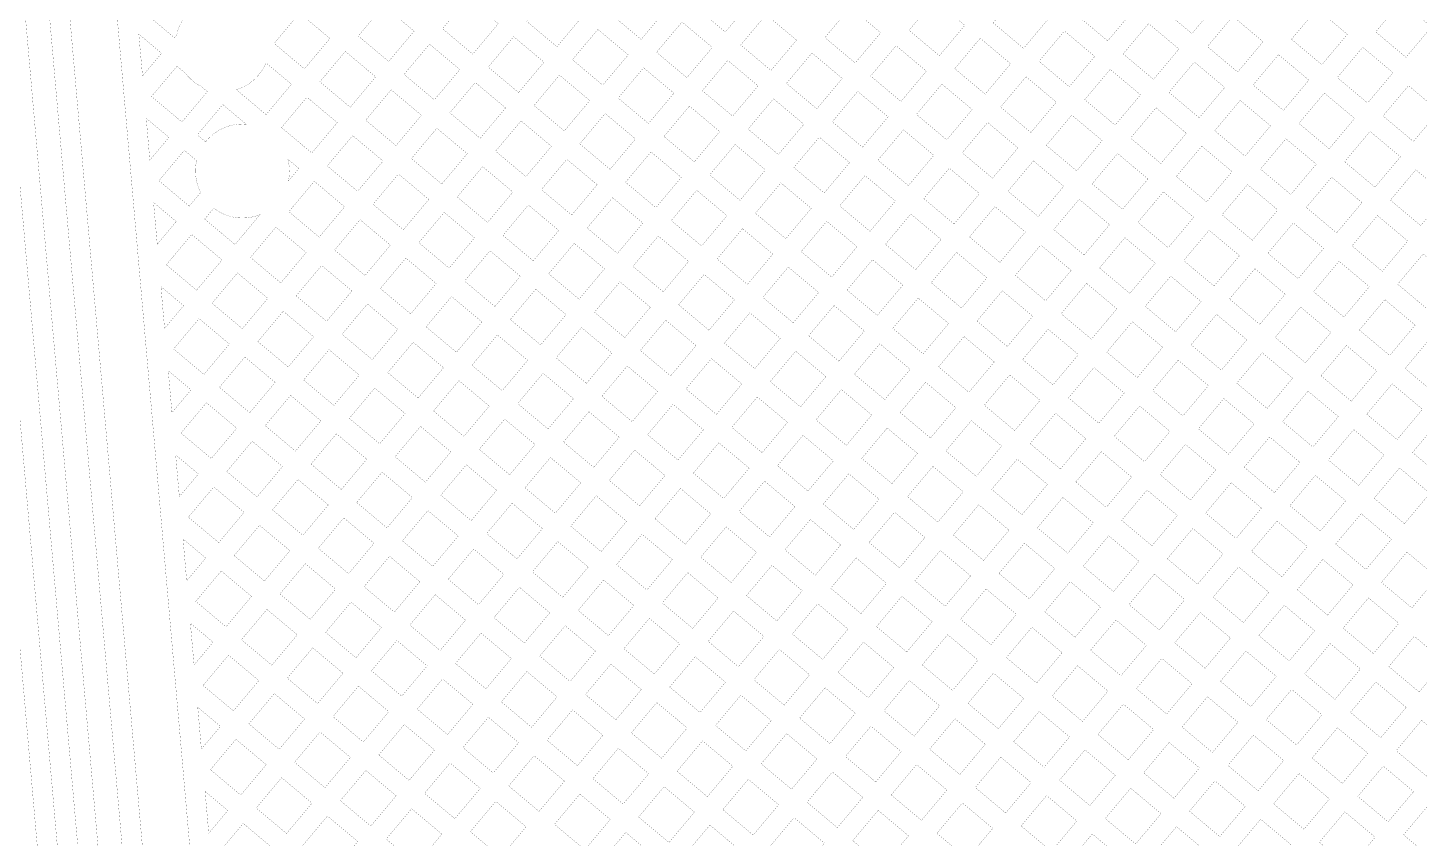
# Model space of a CAD drawing. Extents: x 592 to 965, y 89 to 353.
# Drawn here: x 813.65 to 829.44, y 282.2 to 291.41 of the extents above; entities that cross this region are included whole.
import ezdxf

# ---------------------------------------------------------------- set-up
doc = ezdxf.new("R2010")
doc.units = 0
doc.layers.add('c_area', color=1, linetype='Continuous')

# ---------------------------------------------------------------- blocks, each defined once
blk = doc.blocks.new('PAD_R1')
at = {"layer": 'c_area', "const_width": 0.5}
blk.add_lwpolyline([(0.25, 0, 1), (-0.25, 0, 1)], format="xyb", close=True, dxfattribs=at)

msp = doc.modelspace()

# ---------------------------------------------------------------- linework, layer by layer
at = {"layer": 'c_area', "const_width": 0.0015}
for points in [[(811.817, 315.486, -0.016845), (811.966, 318.272, -0.004853), (812.021, 318.838), (812.251, 318.838, 0.005029), (812.194, 318.256, -0.009583), (812.194, 318.253, 0.016845), (812.045, 315.481, 0.034659), (812.069, 315.006, -0.02457), (812.07, 314.995), (816.648, 262.656, 0.199018), (816.776, 262.411), (817.02, 262.206, 0.195861), (817.426, 262.082), (822.443, 262.519, -0.198788), (825.249, 261.634), (827.641, 259.627, -0.045915), (827.813, 259.453, -0.07493), (827.832, 259.425), (827.92, 259.237), (828.161, 259.128, -0.119028), (828.175, 259.117), (828.291, 258.977)], [(825.439, 258.351), (825.383, 259.156), (823.951, 260.357, 0.19889), (821.25, 261.21), (817.643, 260.895, -0.20036), (816.286, 261.328), (815.834, 261.708, -0.198802), (815.476, 262.395), (810.858, 315.254, -0.019227), (810.86, 315.298, -0.01312), (810.857, 315.7)], [(826.84, 257.964, 0.293479), (827.054, 258.489, 0.175017), (826.47, 259.488), (824.921, 260.789, 0.198642), (821.923, 261.732), (817.621, 261.355, -0.138819), (816.76, 261.553, -0.037937), (816.57, 261.687, -0.020306), (816.563, 261.692), (816.155, 262.035, -0.198531), (815.931, 262.473), (811.34, 314.957, -0.026643), (811.315, 315.696)], [(827.68, 258.71), (827.717, 259.131), (827.631, 259.315, 0.043828), (827.494, 259.452), (825.102, 261.458, 0.198775), (822.462, 262.291), (817.446, 261.854, -0.20211), (816.86, 262.042), (816.629, 262.236, -0.198924), (816.42, 262.635), (811.841, 314.986, -0.034145), (811.817, 315.486)], [(811.568, 314.977), (816.159, 262.485, 0.199823), (816.31, 262.204), (816.71, 261.868, 0.040168), (816.881, 261.747, 0.137087), (817.613, 261.584), (821.903, 261.96, -0.199232), (825.075, 260.957), (826.625, 259.657, -0.204544), (827.308, 258.302, 0.205812), (827.495, 257.932)], [(811.113, 314.9), (815.704, 262.415, 0.198847), (815.981, 261.883), (816.446, 261.492, 0.197866), (817.623, 261.123), (821.23, 261.437, -0.198899), (824.098, 260.533), (825.707, 259.178), (826.188, 258.69)], [(816.837, 266.643), (812.699, 313.948, -0.242598)], [(815.57, 290.19), (815.664, 290.111, -0.229121), (816.082, 290.313, -0.020015), (816.125, 290.311)], [(816.598, 289.914, -0.063669), (816.616, 289.78, -0.053042), (816.604, 289.667)], [(816.283, 289.286, -0.096914), (816.082, 289.246, -0.165665), (815.757, 289.357), (815.653, 289.234)]]:
    msp.add_lwpolyline(points, format="xyb", dxfattribs=at)
for points in [[(814.967, 291.581), (815.311, 291.292), (815.335, 291.321, -0.201892), (815.569, 291.663), (815.255, 291.926)], [(815.05, 290.626), (815.395, 290.337), (815.684, 290.681), (815.614, 290.74, -0.111536), (815.434, 290.891), (815.34, 290.97)], [(816.013, 290.704), (816.35, 290.42), (816.639, 290.765), (816.35, 291.007, -0.2233)], [(815.134, 289.67), (815.478, 289.381), (815.608, 289.536, -0.119365), (815.549, 289.78, -0.056016), (815.562, 289.898), (815.423, 290.015)], [(815.802, 282.027), (815.96, 281.895, -0.148509), (816.256, 281.985, -0.042976), (816.347, 281.977), (816.436, 282.082), (816.091, 282.371)]]:
    msp.add_lwpolyline(points, format="xyb", close=True, dxfattribs=at)
for points in [[(820.264, 291.563), (820.608, 291.274), (820.896, 291.618), (820.552, 291.907)], [(821.219, 291.647), (821.563, 291.358), (821.852, 291.702), (821.508, 291.991)], [(825.56, 291.545), (825.904, 291.257), (826.193, 291.601), (825.849, 291.889)], [(826.515, 291.629), (826.86, 291.34), (827.149, 291.684), (826.804, 291.973)], [(818.353, 291.396), (818.697, 291.107), (818.986, 291.452), (818.642, 291.741)], [(819.308, 291.48), (819.652, 291.191), (819.941, 291.535), (819.597, 291.824)], [(823.649, 291.378), (823.993, 291.089), (824.282, 291.434), (823.938, 291.723)], [(824.604, 291.462), (824.949, 291.172), (825.238, 291.517), (824.893, 291.806)], [(828.946, 291.36), (829.29, 291.071), (829.579, 291.416), (829.235, 291.704)], [(816.442, 291.229), (816.786, 290.94), (817.075, 291.285), (816.731, 291.573)], [(817.397, 291.313), (817.742, 291.024), (818.031, 291.368), (817.686, 291.657)], [(821.738, 291.211), (822.082, 290.922), (822.372, 291.266), (822.027, 291.555)], [(822.694, 291.295), (823.038, 291.006), (823.327, 291.35), (822.983, 291.639)], [(827.99, 291.276), (828.335, 290.987), (828.624, 291.332), (828.28, 291.621)], [(820.783, 291.128), (821.127, 290.839), (821.416, 291.183), (821.072, 291.472)], [(826.079, 291.11), (826.424, 290.82), (826.713, 291.165), (826.368, 291.454)], [(827.035, 291.193), (827.379, 290.904), (827.668, 291.248), (827.324, 291.537)], [(818.872, 290.96), (819.217, 290.671), (819.506, 291.016), (819.161, 291.305)], [(819.828, 291.044), (820.172, 290.755), (820.461, 291.099), (820.117, 291.388)], [(824.168, 290.942), (824.513, 290.653), (824.802, 290.997), (824.457, 291.287)], [(825.124, 291.026), (825.468, 290.737), (825.757, 291.081), (825.413, 291.37)], [(816.961, 290.793), (817.306, 290.504), (817.595, 290.849), (817.25, 291.138)], [(817.917, 290.877), (818.261, 290.588), (818.55, 290.932), (818.206, 291.221)], [(822.257, 290.775), (822.602, 290.486), (822.891, 290.831), (822.547, 291.12)], [(823.213, 290.859), (823.557, 290.57), (823.846, 290.914), (823.502, 291.203)], [(827.554, 290.757), (827.899, 290.468), (828.188, 290.812), (827.843, 291.101)], [(828.51, 290.841), (828.854, 290.552), (829.143, 290.896), (828.799, 291.185)], [(820.347, 290.608), (820.691, 290.319), (820.98, 290.663), (820.636, 290.952)], [(821.302, 290.692), (821.647, 290.403), (821.935, 290.747), (821.591, 291.036)], [(825.643, 290.59), (825.988, 290.301), (826.277, 290.645), (825.932, 290.934)], [(826.599, 290.673), (826.943, 290.384), (827.232, 290.729), (826.888, 291.018)], [(818.436, 290.441), (818.781, 290.152), (819.07, 290.496), (818.725, 290.785)], [(819.392, 290.524), (819.736, 290.235), (820.025, 290.58), (819.681, 290.869)], [(823.733, 290.423), (824.077, 290.134), (824.366, 290.478), (824.022, 290.767)], [(824.688, 290.506), (825.032, 290.217), (825.321, 290.562), (824.977, 290.85)], [(816.525, 290.273), (816.87, 289.985), (817.159, 290.329), (816.814, 290.618)], [(817.481, 290.357), (817.825, 290.068), (818.114, 290.413), (817.77, 290.702)], [(821.822, 290.256), (822.166, 289.967), (822.455, 290.311), (822.111, 290.6)], [(822.777, 290.339), (823.121, 290.05), (823.411, 290.395), (823.066, 290.684)], [(828.074, 290.321), (828.418, 290.032), (828.707, 290.377), (828.363, 290.665)], [(829.029, 290.405), (829.374, 290.116), (829.663, 290.46), (829.318, 290.749)], [(820.867, 290.172), (821.211, 289.883), (821.5, 290.228), (821.156, 290.517)], [(826.163, 290.154), (826.507, 289.865), (826.797, 290.209), (826.452, 290.498)], [(827.119, 290.238), (827.463, 289.949), (827.752, 290.293), (827.408, 290.582)], [(818.956, 290.005), (819.3, 289.716), (819.589, 290.06), (819.245, 290.349)], [(819.911, 290.088), (820.255, 289.799), (820.544, 290.144), (820.2, 290.433)], [(824.252, 289.987), (824.596, 289.698), (824.885, 290.042), (824.541, 290.331)], [(825.207, 290.071), (825.552, 289.781), (825.841, 290.126), (825.496, 290.415)], [(817.045, 289.838), (817.389, 289.549), (817.678, 289.893), (817.334, 290.182)], [(818, 289.921), (818.345, 289.632), (818.634, 289.977), (818.289, 290.266)], [(822.341, 289.82), (822.686, 289.531), (822.974, 289.875), (822.63, 290.164)], [(823.296, 289.903), (823.641, 289.614), (823.93, 289.958), (823.586, 290.248)], [(827.638, 289.802), (827.982, 289.513), (828.271, 289.857), (827.927, 290.146)], [(828.593, 289.885), (828.938, 289.596), (829.227, 289.941), (828.882, 290.23)], [(820.431, 289.653), (820.775, 289.364), (821.064, 289.708), (820.72, 289.997)], [(821.386, 289.736), (821.73, 289.447), (822.019, 289.792), (821.675, 290.081)], [(825.727, 289.634), (826.072, 289.345), (826.361, 289.69), (826.016, 289.979)], [(826.683, 289.718), (827.027, 289.429), (827.316, 289.773), (826.972, 290.062)], [(818.52, 289.485), (818.864, 289.196), (819.153, 289.541), (818.809, 289.83)], [(819.475, 289.569), (819.82, 289.28), (820.109, 289.624), (819.764, 289.913)], [(823.816, 289.467), (824.16, 289.178), (824.449, 289.523), (824.106, 289.812)], [(824.772, 289.551), (825.116, 289.262), (825.405, 289.606), (825.061, 289.895)], [(816.609, 289.318), (816.953, 289.029), (817.242, 289.373), (816.898, 289.663)], [(817.564, 289.402), (817.909, 289.113), (818.198, 289.457), (817.853, 289.746)], [(822.861, 289.384), (823.206, 289.095), (823.494, 289.439), (823.149, 289.728)], [(828.158, 289.366), (828.502, 289.077), (828.791, 289.421), (828.446, 289.71)], [(829.113, 289.449), (829.457, 289.16), (829.746, 289.505), (829.402, 289.794)], [(820.95, 289.217), (821.294, 288.928), (821.583, 289.272), (821.239, 289.561)], [(821.905, 289.3), (822.25, 289.011), (822.539, 289.356), (822.194, 289.645)], [(826.247, 289.198), (826.591, 288.909), (826.88, 289.254), (826.536, 289.543)], [(827.202, 289.282), (827.546, 288.993), (827.835, 289.338), (827.491, 289.626)], [(819.039, 289.049), (819.383, 288.76), (819.673, 289.105), (819.328, 289.394)], [(819.995, 289.133), (820.339, 288.844), (820.628, 289.189), (820.284, 289.477)], [(824.335, 289.031), (824.68, 288.742), (824.969, 289.087), (824.625, 289.376)], [(825.291, 289.115), (825.636, 288.826), (825.925, 289.17), (825.58, 289.459)], [(817.128, 288.882), (817.473, 288.593), (817.762, 288.938), (817.417, 289.227)], [(818.084, 288.966), (818.428, 288.677), (818.717, 289.021), (818.373, 289.31)], [(822.425, 288.864), (822.77, 288.575), (823.059, 288.92), (822.714, 289.209)], [(823.381, 288.948), (823.725, 288.659), (824.013, 289.003), (823.669, 289.292)], [(827.722, 288.846), (828.066, 288.557), (828.355, 288.902), (828.011, 289.191)], [(828.677, 288.93), (829.021, 288.641), (829.31, 288.985), (828.966, 289.274)], [(815.218, 288.715), (815.562, 288.426), (815.851, 288.77), (815.506, 289.059)], [(816.173, 288.798), (816.517, 288.509), (816.806, 288.854), (816.462, 289.143)], [(820.514, 288.697), (820.859, 288.408), (821.147, 288.753), (820.803, 289.042)], [(821.47, 288.781), (821.814, 288.492), (822.103, 288.836), (821.759, 289.125)], [(825.811, 288.679), (826.155, 288.39), (826.444, 288.734), (826.1, 289.023)], [(826.766, 288.763), (827.111, 288.474), (827.4, 288.818), (827.055, 289.107)], [(818.603, 288.53), (818.948, 288.241), (819.237, 288.585), (818.892, 288.874)], [(819.559, 288.613), (819.903, 288.324), (820.192, 288.669), (819.848, 288.958)], [(824.855, 288.595), (825.2, 288.306), (825.489, 288.651), (825.144, 288.94)], [(816.692, 288.362), (817.037, 288.073), (817.326, 288.418), (816.981, 288.707)], [(817.648, 288.446), (817.992, 288.157), (818.281, 288.502), (817.937, 288.791)], [(822.945, 288.428), (823.289, 288.14), (823.578, 288.484), (823.234, 288.773)], [(823.9, 288.512), (824.245, 288.223), (824.533, 288.567), (824.188, 288.856)], [(828.241, 288.41), (828.585, 288.121), (828.874, 288.466), (828.53, 288.755)], [(829.196, 288.494), (829.541, 288.205), (829.83, 288.549), (829.485, 288.838)], [(815.737, 288.279), (816.081, 287.99), (816.37, 288.334), (816.026, 288.623)], [(821.034, 288.261), (821.378, 287.972), (821.667, 288.317), (821.323, 288.606)], [(821.989, 288.345), (822.334, 288.056), (822.623, 288.4), (822.278, 288.689)], [(826.33, 288.243), (826.675, 287.954), (826.964, 288.298), (826.619, 288.587)], [(827.286, 288.327), (827.63, 288.038), (827.919, 288.382), (827.575, 288.671)], [(819.123, 288.094), (819.467, 287.805), (819.756, 288.149), (819.412, 288.438)], [(820.078, 288.177), (820.422, 287.888), (820.712, 288.233), (820.367, 288.522)], [(824.42, 288.076), (824.764, 287.787), (825.053, 288.131), (824.708, 288.42)], [(825.375, 288.159), (825.719, 287.87), (826.008, 288.215), (825.664, 288.504)], [(817.212, 287.926), (817.556, 287.638), (817.845, 287.982), (817.501, 288.271)], [(818.167, 288.01), (818.512, 287.721), (818.801, 288.066), (818.456, 288.355)], [(822.509, 287.909), (822.853, 287.62), (823.142, 287.964), (822.798, 288.253)], [(823.464, 287.993), (823.809, 287.703), (824.098, 288.048), (823.753, 288.337)], [(827.805, 287.891), (828.149, 287.602), (828.438, 287.946), (828.094, 288.235)], [(828.76, 287.974), (829.105, 287.685), (829.394, 288.03), (829.05, 288.319)], [(815.301, 287.759), (815.645, 287.47), (815.934, 287.815), (815.59, 288.104)], [(816.257, 287.843), (816.601, 287.554), (816.89, 287.898), (816.545, 288.187)], [(820.598, 287.742), (820.942, 287.453), (821.231, 287.797), (820.887, 288.086)], [(821.553, 287.826), (821.898, 287.536), (822.187, 287.88), (821.842, 288.17)], [(826.85, 287.807), (827.194, 287.518), (827.483, 287.863), (827.139, 288.152)], [(818.687, 287.574), (819.031, 287.285), (819.32, 287.63), (818.976, 287.919)], [(819.642, 287.658), (819.987, 287.369), (820.276, 287.713), (819.931, 288.002)], [(824.939, 287.64), (825.283, 287.351), (825.572, 287.695), (825.228, 287.984)], [(825.894, 287.723), (826.239, 287.434), (826.528, 287.779), (826.183, 288.068)], [(817.731, 287.491), (818.076, 287.202), (818.365, 287.546), (818.02, 287.835)], [(823.028, 287.473), (823.373, 287.184), (823.662, 287.528), (823.317, 287.818)], [(823.984, 287.556), (824.328, 287.267), (824.617, 287.612), (824.273, 287.901)], [(828.325, 287.455), (828.669, 287.166), (828.958, 287.51), (828.614, 287.799)], [(829.28, 287.538), (829.624, 287.249), (829.913, 287.594), (829.569, 287.883)], [(815.821, 287.324), (816.165, 287.035), (816.454, 287.379), (816.11, 287.668)], [(816.776, 287.407), (817.12, 287.118), (817.409, 287.462), (817.065, 287.751)], [(821.117, 287.306), (821.462, 287.016), (821.751, 287.361), (821.406, 287.65)], [(822.073, 287.389), (822.417, 287.101), (822.706, 287.445), (822.362, 287.734)], [(826.414, 287.287), (826.758, 286.998), (827.047, 287.343), (826.703, 287.632)], [(827.369, 287.371), (827.714, 287.082), (828.003, 287.427), (827.658, 287.716)], [(819.206, 287.139), (819.551, 286.85), (819.84, 287.194), (819.495, 287.483)], [(820.162, 287.222), (820.506, 286.933), (820.795, 287.278), (820.451, 287.566)], [(824.503, 287.121), (824.848, 286.832), (825.137, 287.176), (824.792, 287.465)], [(825.459, 287.204), (825.803, 286.915), (826.092, 287.259), (825.747, 287.548)], [(817.295, 286.971), (817.64, 286.682), (817.929, 287.026), (817.584, 287.315)], [(818.251, 287.055), (818.595, 286.766), (818.884, 287.11), (818.54, 287.399)], [(822.592, 286.954), (822.937, 286.664), (823.226, 287.009), (822.881, 287.298)], [(823.548, 287.037), (823.892, 286.748), (824.181, 287.092), (823.837, 287.381)], [(828.844, 287.019), (829.189, 286.73), (829.477, 287.074), (829.133, 287.363)], [(815.384, 286.804), (815.729, 286.515), (816.018, 286.859), (815.674, 287.148)], [(816.34, 286.888), (816.684, 286.599), (816.973, 286.943), (816.629, 287.232)], [(820.681, 286.786), (821.026, 286.497), (821.315, 286.841), (820.97, 287.131)], [(821.637, 286.869), (821.981, 286.581), (822.27, 286.926), (821.926, 287.214)], [(826.933, 286.852), (827.277, 286.563), (827.567, 286.907), (827.222, 287.196)], [(827.889, 286.935), (828.233, 286.646), (828.522, 286.991), (828.178, 287.28)], [(819.726, 286.703), (820.07, 286.414), (820.359, 286.758), (820.015, 287.047)], [(825.023, 286.685), (825.367, 286.396), (825.656, 286.74), (825.312, 287.029)], [(825.978, 286.768), (826.322, 286.479), (826.611, 286.823), (826.267, 287.112)], [(817.815, 286.535), (818.159, 286.246), (818.448, 286.591), (818.104, 286.88)], [(818.77, 286.619), (819.115, 286.33), (819.404, 286.674), (819.059, 286.963)], [(823.112, 286.517), (823.456, 286.229), (823.745, 286.573), (823.401, 286.862)], [(824.067, 286.601), (824.412, 286.312), (824.701, 286.656), (824.356, 286.945)], [(828.408, 286.499), (828.753, 286.21), (829.042, 286.555), (828.697, 286.844)], [(829.364, 286.583), (829.708, 286.294), (829.997, 286.638), (829.653, 286.927)], [(815.904, 286.368), (816.248, 286.079), (816.537, 286.424), (816.193, 286.712)], [(816.86, 286.452), (817.204, 286.163), (817.493, 286.507), (817.149, 286.796)], [(821.201, 286.35), (821.545, 286.061), (821.834, 286.406), (821.49, 286.694)], [(822.156, 286.434), (822.501, 286.145), (822.79, 286.489), (822.445, 286.779)], [(826.498, 286.332), (826.842, 286.043), (827.131, 286.387), (826.786, 286.676)], [(827.453, 286.416), (827.797, 286.127), (828.086, 286.471), (827.742, 286.76)], [(819.29, 286.183), (819.634, 285.894), (819.923, 286.239), (819.579, 286.527)], [(820.245, 286.267), (820.59, 285.977), (820.879, 286.322), (820.534, 286.611)], [(824.587, 286.165), (824.931, 285.876), (825.22, 286.221), (824.876, 286.509)], [(825.542, 286.249), (825.887, 285.96), (826.175, 286.304), (825.831, 286.593)], [(817.379, 286.016), (817.723, 285.727), (818.012, 286.071), (817.668, 286.36)], [(818.334, 286.099), (818.679, 285.81), (818.968, 286.155), (818.623, 286.444)], [(822.676, 285.998), (823.02, 285.709), (823.309, 286.053), (822.965, 286.342)], [(823.631, 286.082), (823.976, 285.793), (824.265, 286.137), (823.92, 286.426)], [(828.928, 286.064), (829.272, 285.775), (829.561, 286.119), (829.217, 286.408)], [(815.468, 285.849), (815.813, 285.56), (816.101, 285.904), (815.757, 286.192)], [(816.423, 285.932), (816.768, 285.643), (817.057, 285.988), (816.713, 286.277)], [(821.72, 285.915), (822.065, 285.625), (822.354, 285.969), (822.009, 286.259)], [(827.017, 285.896), (827.361, 285.607), (827.65, 285.952), (827.306, 286.241)], [(827.972, 285.98), (828.317, 285.691), (828.606, 286.035), (828.261, 286.324)], [(819.809, 285.747), (820.154, 285.458), (820.443, 285.802), (820.098, 286.092)], [(820.765, 285.831), (821.109, 285.542), (821.398, 285.886), (821.054, 286.175)], [(825.106, 285.729), (825.451, 285.44), (825.74, 285.785), (825.395, 286.074)], [(826.062, 285.813), (826.406, 285.524), (826.695, 285.868), (826.351, 286.157)], [(817.898, 285.58), (818.243, 285.291), (818.532, 285.635), (818.187, 285.924)], [(818.854, 285.663), (819.198, 285.375), (819.487, 285.719), (819.143, 286.008)], [(823.195, 285.562), (823.54, 285.273), (823.829, 285.618), (823.485, 285.906)], [(824.151, 285.646), (824.495, 285.357), (824.784, 285.701), (824.44, 285.99)], [(828.492, 285.544), (828.836, 285.255), (829.125, 285.599), (828.781, 285.888)], [(815.988, 285.413), (816.332, 285.124), (816.621, 285.468), (816.276, 285.757)], [(816.943, 285.496), (817.287, 285.207), (817.576, 285.552), (817.232, 285.841)], [(821.284, 285.395), (821.629, 285.106), (821.918, 285.45), (821.573, 285.739)], [(822.24, 285.478), (822.584, 285.189), (822.873, 285.534), (822.529, 285.823)], [(826.581, 285.377), (826.925, 285.088), (827.214, 285.432), (826.87, 285.721)], [(827.536, 285.461), (827.881, 285.172), (828.17, 285.516), (827.825, 285.805)], [(819.373, 285.228), (819.718, 284.938), (820.007, 285.283), (819.662, 285.572)], [(820.329, 285.311), (820.673, 285.022), (820.962, 285.367), (820.618, 285.655)], [(824.67, 285.21), (825.015, 284.921), (825.304, 285.265), (824.959, 285.554)], [(825.626, 285.293), (825.97, 285.004), (826.259, 285.349), (825.915, 285.638)], [(817.462, 285.06), (817.807, 284.771), (818.096, 285.116), (817.752, 285.405)], [(818.418, 285.144), (818.762, 284.855), (819.051, 285.199), (818.707, 285.488)], [(823.715, 285.126), (824.059, 284.837), (824.348, 285.182), (824.004, 285.471)], [(829.011, 285.108), (829.356, 284.819), (829.645, 285.164), (829.3, 285.453)], [(815.552, 284.893), (815.896, 284.604), (816.185, 284.949), (815.841, 285.238)], [(816.507, 284.977), (816.852, 284.688), (817.14, 285.032), (816.796, 285.321)], [(821.804, 284.959), (822.148, 284.67), (822.437, 285.014), (822.093, 285.303)], [(822.76, 285.042), (823.104, 284.753), (823.393, 285.098), (823.048, 285.387)], [(827.101, 284.941), (827.445, 284.652), (827.734, 284.996), (827.39, 285.285)], [(828.056, 285.025), (828.4, 284.736), (828.689, 285.08), (828.345, 285.369)], [(819.893, 284.791), (820.237, 284.503), (820.526, 284.847), (820.182, 285.136)], [(820.848, 284.875), (821.193, 284.586), (821.482, 284.931), (821.137, 285.22)], [(825.19, 284.774), (825.534, 284.485), (825.823, 284.829), (825.479, 285.118)], [(826.145, 284.857), (826.49, 284.568), (826.779, 284.913), (826.434, 285.202)], [(817.982, 284.624), (818.326, 284.335), (818.615, 284.68), (818.271, 284.969)], [(818.937, 284.708), (819.282, 284.419), (819.571, 284.763), (819.226, 285.053)], [(823.279, 284.606), (823.623, 284.318), (823.912, 284.662), (823.568, 284.951)], [(824.234, 284.69), (824.579, 284.401), (824.868, 284.746), (824.523, 285.035)], [(828.576, 284.589), (828.92, 284.3), (829.209, 284.644), (828.864, 284.933)], [(816.071, 284.457), (816.416, 284.168), (816.705, 284.513), (816.36, 284.802)], [(817.027, 284.541), (817.371, 284.252), (817.66, 284.596), (817.315, 284.885)], [(821.368, 284.439), (821.712, 284.15), (822.002, 284.495), (821.657, 284.784)], [(822.324, 284.523), (822.668, 284.234), (822.957, 284.578), (822.613, 284.867)], [(826.665, 284.422), (827.009, 284.133), (827.298, 284.477), (826.954, 284.766)], [(827.62, 284.505), (827.964, 284.216), (828.253, 284.56), (827.909, 284.849)], [(819.457, 284.272), (819.801, 283.983), (820.09, 284.328), (819.746, 284.616)], [(820.412, 284.356), (820.757, 284.067), (821.046, 284.411), (820.701, 284.7)], [(824.754, 284.254), (825.098, 283.965), (825.387, 284.31), (825.043, 284.599)], [(825.709, 284.338), (826.054, 284.049), (826.343, 284.393), (825.998, 284.682)], [(817.546, 284.105), (817.89, 283.816), (818.179, 284.16), (817.835, 284.449)], [(818.501, 284.188), (818.846, 283.899), (819.135, 284.244), (818.79, 284.533)], [(823.798, 284.171), (824.143, 283.882), (824.432, 284.226), (824.087, 284.515)], [(829.095, 284.153), (829.439, 283.864), (829.728, 284.208), (829.384, 284.497)], [(815.635, 283.938), (815.98, 283.649), (816.269, 283.993), (815.924, 284.282)], [(816.591, 284.021), (816.935, 283.732), (817.224, 284.077), (816.88, 284.366)], [(821.887, 284.003), (822.232, 283.714), (822.521, 284.059), (822.177, 284.348)], [(822.843, 284.087), (823.187, 283.798), (823.476, 284.142), (823.132, 284.431)], [(827.184, 283.986), (827.529, 283.697), (827.818, 284.041), (827.473, 284.33)], [(828.14, 284.069), (828.484, 283.78), (828.773, 284.125), (828.429, 284.414)], [(819.976, 283.836), (820.321, 283.547), (820.61, 283.891), (820.265, 284.181)], [(820.932, 283.92), (821.276, 283.631), (821.565, 283.975), (821.221, 284.264)], [(825.273, 283.818), (825.618, 283.529), (825.907, 283.874), (825.562, 284.163)], [(826.229, 283.902), (826.573, 283.613), (826.862, 283.957), (826.518, 284.246)], [(818.066, 283.669), (818.41, 283.38), (818.699, 283.724), (818.354, 284.013)], [(819.021, 283.752), (819.365, 283.463), (819.654, 283.808), (819.31, 284.097)], [(823.363, 283.651), (823.707, 283.362), (823.996, 283.707), (823.652, 283.995)], [(824.318, 283.735), (824.662, 283.446), (824.951, 283.79), (824.607, 284.079)], [(828.659, 283.633), (829.003, 283.344), (829.292, 283.689), (828.948, 283.978)], [(816.155, 283.502), (816.499, 283.213), (816.788, 283.557), (816.444, 283.846)], [(817.11, 283.585), (817.454, 283.296), (817.744, 283.641), (817.399, 283.93)], [(821.452, 283.484), (821.796, 283.195), (822.085, 283.539), (821.74, 283.828)], [(822.407, 283.567), (822.751, 283.278), (823.04, 283.623), (822.696, 283.912)], [(826.748, 283.466), (827.093, 283.177), (827.382, 283.521), (827.037, 283.81)], [(827.704, 283.55), (828.048, 283.261), (828.337, 283.605), (827.993, 283.894)], [(819.54, 283.316), (819.885, 283.027), (820.174, 283.372), (819.829, 283.661)], [(820.496, 283.4), (820.841, 283.111), (821.13, 283.456), (820.785, 283.744)], [(825.793, 283.382), (826.137, 283.093), (826.426, 283.438), (826.082, 283.727)], [(817.63, 283.149), (817.974, 282.86), (818.263, 283.205), (817.919, 283.494)], [(818.585, 283.233), (818.929, 282.944), (819.218, 283.288), (818.874, 283.577)], [(823.882, 283.215), (824.226, 282.926), (824.515, 283.271), (824.171, 283.56)], [(824.837, 283.299), (825.182, 283.01), (825.471, 283.354), (825.126, 283.643)], [(829.178, 283.197), (829.523, 282.908), (829.812, 283.253), (829.467, 283.542)], [(816.674, 283.066), (817.019, 282.777), (817.308, 283.121), (816.963, 283.41)], [(821.971, 283.048), (822.315, 282.759), (822.604, 283.103), (822.26, 283.392)], [(822.926, 283.131), (823.271, 282.842), (823.56, 283.187), (823.216, 283.476)], [(827.268, 283.03), (827.612, 282.741), (827.901, 283.086), (827.557, 283.375)], [(828.223, 283.114), (828.567, 282.825), (828.856, 283.169), (828.512, 283.458)], [(815.719, 282.982), (816.063, 282.693), (816.352, 283.038), (816.008, 283.327)], [(820.06, 282.88), (820.404, 282.591), (820.694, 282.936), (820.349, 283.225)], [(821.016, 282.964), (821.36, 282.675), (821.649, 283.02), (821.305, 283.309)], [(825.357, 282.863), (825.701, 282.574), (825.99, 282.918), (825.646, 283.207)], [(826.312, 282.946), (826.657, 282.657), (826.946, 283.002), (826.601, 283.291)], [(818.149, 282.713), (818.493, 282.425), (818.782, 282.769), (818.439, 283.058)], [(819.105, 282.797), (819.449, 282.508), (819.738, 282.852), (819.393, 283.141)], [(823.446, 282.695), (823.79, 282.406), (824.079, 282.751), (823.735, 283.04)], [(824.401, 282.779), (824.746, 282.49), (825.035, 282.835), (824.69, 283.124)], [(828.743, 282.678), (829.087, 282.389), (829.376, 282.733), (829.032, 283.022)], [(816.238, 282.546), (816.583, 282.257), (816.872, 282.602), (816.527, 282.891)], [(817.194, 282.63), (817.539, 282.341), (817.827, 282.685), (817.483, 282.974)], [(821.535, 282.528), (821.88, 282.239), (822.169, 282.584), (821.824, 282.873)], [(822.491, 282.612), (822.835, 282.323), (823.124, 282.667), (822.779, 282.956)], [(827.787, 282.594), (828.132, 282.305), (828.421, 282.65), (828.076, 282.939)], [(819.624, 282.361), (819.969, 282.072), (820.257, 282.416), (819.913, 282.705)], [(820.579, 282.444), (820.924, 282.155), (821.213, 282.5), (820.869, 282.789)], [(825.876, 282.427), (826.221, 282.138), (826.51, 282.482), (826.165, 282.771)], [(826.832, 282.51), (827.176, 282.222), (827.465, 282.566), (827.121, 282.855)], [(818.669, 282.278), (819.013, 281.988), (819.302, 282.333), (818.958, 282.622)], [(823.965, 282.259), (824.31, 281.97), (824.599, 282.315), (824.255, 282.604)], [(824.921, 282.343), (825.265, 282.054), (825.554, 282.399), (825.21, 282.688)], [(829.262, 282.242), (829.606, 281.953), (829.895, 282.297), (829.551, 282.586)], [(816.758, 282.111), (817.103, 281.821), (817.392, 282.166), (817.047, 282.455)], [(817.714, 282.194), (818.058, 281.905), (818.346, 282.25), (818.003, 282.538)], [(822.055, 282.092), (822.399, 281.803), (822.688, 282.148), (822.344, 282.437)], [(823.01, 282.176), (823.354, 281.887), (823.643, 282.231), (823.299, 282.52)], [(827.351, 282.075), (827.696, 281.786), (827.985, 282.13), (827.64, 282.419)], [(828.307, 282.158), (828.651, 281.869), (828.94, 282.214), (828.596, 282.503)], [(820.144, 281.925), (820.488, 281.636), (820.777, 281.98), (820.433, 282.269)], [(821.099, 282.008), (821.443, 281.719), (821.733, 282.064), (821.388, 282.353)], [(825.44, 281.907), (825.785, 281.618), (826.074, 281.963), (825.729, 282.252)], [(826.396, 281.991), (826.74, 281.702), (827.029, 282.046), (826.685, 282.335)]]:
    msp.add_lwpolyline(points, close=True, dxfattribs=at)
for points in [[(814.906, 291.334), (814.948, 290.859)], [(814.948, 290.859), (815.164, 291.117), (814.906, 291.334)], [(816.125, 290.311), (815.859, 290.534), (815.57, 290.19)], [(814.99, 290.378), (815.031, 289.903)], [(815.031, 289.903), (815.248, 290.162), (814.99, 290.378)], [(816.604, 289.667), (816.723, 289.809), (816.598, 289.914)], [(815.073, 289.423), (815.115, 288.948)], [(815.115, 288.948), (815.331, 289.206), (815.073, 289.423)], [(815.653, 289.234), (815.998, 288.945), (816.283, 289.286)], [(815.157, 288.467), (815.198, 287.993)], [(815.198, 287.993), (815.415, 288.251), (815.157, 288.467)], [(815.24, 287.512), (815.282, 287.037)], [(815.282, 287.037), (815.499, 287.295), (815.24, 287.512)], [(815.324, 286.556), (815.366, 286.082)], [(815.366, 286.082), (815.582, 286.339), (815.324, 286.556)], [(815.408, 285.601), (815.449, 285.126)], [(815.449, 285.126), (815.666, 285.385), (815.408, 285.601)], [(815.491, 284.645), (815.533, 284.171)], [(815.533, 284.171), (815.749, 284.429), (815.491, 284.645)], [(815.575, 283.69), (815.616, 283.216)], [(815.616, 283.216), (815.833, 283.474), (815.575, 283.69)], [(815.658, 282.735), (815.7, 282.26)], [(815.7, 282.26), (815.916, 282.518), (815.658, 282.735)]]:
    msp.add_lwpolyline(points, dxfattribs=at)

# ---------------------------------------------------------------- block references
at = {"layer": 'c_area', "xscale": 0.0015, "yscale": 0.0015, "zscale": 1.5}
for p in [(814.906, 291.334), (814.906, 291.334), (814.948, 290.859), (814.948, 290.859), (814.99, 290.378), (814.99, 290.378), (816.125, 290.311), (816.125, 290.311), (815.57, 290.19), (815.57, 290.19), (815.031, 289.903), (815.031, 289.903), (816.598, 289.914), (816.598, 289.914), (816.604, 289.667), (816.604, 289.667), (815.073, 289.423), (815.073, 289.423), (815.653, 289.234), (815.653, 289.234), (816.283, 289.286), (816.283, 289.286), (815.115, 288.948), (815.115, 288.948), (815.157, 288.467), (815.157, 288.467), (815.198, 287.993), (815.198, 287.993), (815.24, 287.512), (815.24, 287.512), (815.282, 287.037), (815.282, 287.037), (815.324, 286.556), (815.324, 286.556), (815.366, 286.082), (815.366, 286.082), (815.408, 285.601), (815.408, 285.601), (815.449, 285.126), (815.449, 285.126), (815.491, 284.645), (815.491, 284.645), (815.533, 284.171), (815.533, 284.171), (815.575, 283.69), (815.575, 283.69), (815.616, 283.216), (815.616, 283.216), (815.658, 282.735), (815.658, 282.735), (815.7, 282.26), (815.7, 282.26)]:
    msp.add_blockref('PAD_R1', p, dxfattribs=at)

doc.saveas('drawing.dxf')
